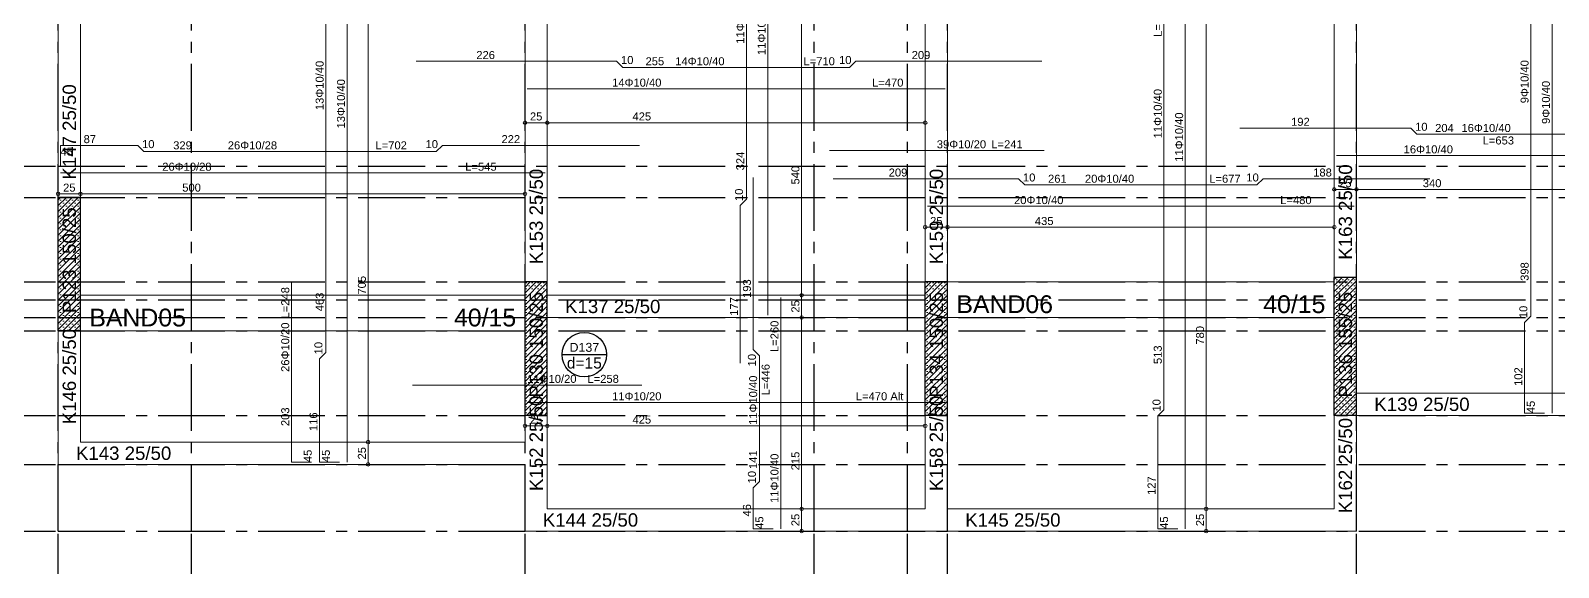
# Model space of a CAD drawing. Header units: millimetres. Extents: x 2232 to 85269, y -3593 to 5869.
# Drawn here: x 50374 to 52092, y 2892 to 3495 of the extents above; entities that cross this region are included whole.
import ezdxf

# ---------------------------------------------------------------- set-up
doc = ezdxf.new("R2010")
doc.units = ezdxf.units.MM
doc.linetypes.add('CENTER2', pattern=[112.5, 75, -12.5, 12.5, -12.5])
doc.linetypes.add('DASHDOT2', pattern=[12.7, 6.35, -3.175, 0, -3.175])
doc.layers.add('aks', color=251, linetype='DASHDOT2', lineweight=35)
for name, color, linetype in [('Donatı Topl. Uzun. Yazısı', 7, 'Continuous'), ('Donatı Uz. Yazısı', 7, 'Continuous'), ('Donatı Yazısı', 7, 'Continuous'), ('Donatı Çizgisi', 7, 'Continuous'), ('Döşeme', 7, 'Continuous'), ('Kiriş', 7, 'Continuous'), ('Panel', 7, 'Continuous'), ('Standart', 7, 'Continuous'), ('Ölçülendirme', 7, 'Continuous')]:
    doc.layers.add(name, color=color, linetype=linetype)
doc.styles.add('arial_1_18', font='arial.ttf', dxfattribs={"height": 0.2})
pattern_1 = [(45, (0, 0), (-3.314563, 3.314563), []), (45, (3.3146, 0), (-3.314563, 3.314563), [0, -4.6875])]

# ---------------------------------------------------------------- blocks, each defined once
blk = doc.blocks.new('IDE382Entity2834')
at = {"layer": 'Kiriş', "color": 4, "linetype": 'Continuous', "lineweight": 5}
blk.add_lwpolyline([(1460, 285), (1460, 760)], dxfattribs=at)
blk = doc.blocks.new('IDE382Entity2835')
at = {"layer": 'Kiriş', "color": 4, "linetype": 'Continuous', "lineweight": 5}
blk.add_lwpolyline([(1435, 285), (1435, 760)], dxfattribs=at)
blk = doc.blocks.new('IDE382Entity2836')
at = {"layer": 'Kiriş', "color": 159, "linetype": 'Continuous', "lineweight": 5, "style": 'arial_1_18'}
blk.add_text('K163 25/50', height=15, rotation=90, dxfattribs=at).set_placement((1455, 305))
blk = doc.blocks.new('IDE382Entity2837')
at = {"layer": 'Kiriş', "color": 4, "linetype": 'Continuous', "lineweight": 5}
blk.add_lwpolyline([(1000, 280), (1000, 805)], dxfattribs=at)
blk = doc.blocks.new('IDE382Entity2838')
at = {"layer": 'Kiriş', "color": 4, "linetype": 'Continuous', "lineweight": 5}
blk.add_lwpolyline([(975, 280), (975, 805)], dxfattribs=at)
blk = doc.blocks.new('IDE382Entity2839')
at = {"layer": 'Kiriş', "color": 159, "linetype": 'Continuous', "lineweight": 5, "style": 'arial_1_18'}
blk.add_text('K159 25/50', height=15, rotation=90, dxfattribs=at).set_placement((995, 300))
blk = doc.blocks.new('IDE382Entity2849')
at = {"layer": 'Kiriş', "color": 4, "linetype": 'Continuous', "lineweight": 5}
blk.add_lwpolyline([(550, 280), (550, 805)], dxfattribs=at)
blk = doc.blocks.new('IDE382Entity2850')
at = {"layer": 'Kiriş', "color": 4, "linetype": 'Continuous', "lineweight": 5}
blk.add_lwpolyline([(525, 280), (525, 805)], dxfattribs=at)
blk = doc.blocks.new('IDE382Entity2851')
at = {"layer": 'Kiriş', "color": 159, "linetype": 'Continuous', "lineweight": 5, "style": 'arial_1_18'}
blk.add_text('K153 25/50', height=15, rotation=90, dxfattribs=at).set_placement((545, 300))
blk = doc.blocks.new('IDE382Entity2880')
at = {"layer": 'Kiriş', "color": 4, "linetype": 'Continuous', "lineweight": 5}
blk.add_lwpolyline([(0, 75), (525, 75)], dxfattribs=at)
blk = doc.blocks.new('IDE382Entity2881')
at = {"layer": 'Kiriş', "color": 4, "linetype": 'Continuous', "lineweight": 5}
blk.add_lwpolyline([(25, 100), (525, 100)], dxfattribs=at)
blk = doc.blocks.new('IDE382Entity2882')
at = {"layer": 'Kiriş', "color": 159, "linetype": 'Continuous', "lineweight": 5, "style": 'arial_1_18'}
blk.add_text('K143 25/50', height=15, dxfattribs=at).set_placement((20, 80))
blk = doc.blocks.new('IDE382Entity2883')
at = {"layer": 'Kiriş', "color": 4, "linetype": 'Continuous', "lineweight": 5}
blk.add_lwpolyline([(1000, 0), (1460, 0)], dxfattribs=at)
blk = doc.blocks.new('IDE382Entity2884')
at = {"layer": 'Kiriş', "color": 4, "linetype": 'Continuous', "lineweight": 5}
blk.add_lwpolyline([(1000, 25), (1435, 25)], dxfattribs=at)
blk = doc.blocks.new('IDE382Entity2885')
at = {"layer": 'Kiriş', "color": 159, "linetype": 'Continuous', "lineweight": 5, "style": 'arial_1_18'}
blk.add_text('K145 25/50', height=15, dxfattribs=at).set_placement((1020, 5))
blk = doc.blocks.new('IDE382Entity2886')
at = {"layer": 'Kiriş', "color": 4, "linetype": 'Continuous', "lineweight": 5}
blk.add_lwpolyline([(525, 0), (1000, 0)], dxfattribs=at)
blk = doc.blocks.new('IDE382Entity2887')
at = {"layer": 'Kiriş', "color": 4, "linetype": 'Continuous', "lineweight": 5}
blk.add_lwpolyline([(550, 25), (975, 25)], dxfattribs=at)
blk = doc.blocks.new('IDE382Entity2888')
at = {"layer": 'Kiriş', "color": 159, "linetype": 'Continuous', "lineweight": 5, "style": 'arial_1_18'}
blk.add_text('K144 25/50', height=15, dxfattribs=at).set_placement((545, 5))
blk = doc.blocks.new('IDE382Entity2898')
at = {"layer": 'Kiriş', "color": 4, "linetype": 'Continuous', "lineweight": 5}
blk.add_lwpolyline([(1460, 130), (1800, 130)], dxfattribs=at)
blk = doc.blocks.new('IDE382Entity2899')
at = {"layer": 'Kiriş', "color": 4, "linetype": 'Continuous', "lineweight": 5}
blk.add_lwpolyline([(1460, 155), (1800, 155)], dxfattribs=at)
blk = doc.blocks.new('IDE382Entity2900')
at = {"layer": 'Kiriş', "color": 159, "linetype": 'Continuous', "lineweight": 5, "style": 'arial_1_18'}
blk.add_text('K139 25/50', height=15, dxfattribs=at).set_placement((1480, 135))
blk = doc.blocks.new('IDE382Entity2935')
at = {"layer": 'Kiriş', "color": 4, "linetype": 'Continuous', "lineweight": 5}
blk.add_lwpolyline([(1460, 0), (1460, 130)], dxfattribs=at)
blk = doc.blocks.new('IDE382Entity2936')
at = {"layer": 'Kiriş', "color": 4, "linetype": 'Continuous', "lineweight": 5}
blk.add_lwpolyline([(1435, 25), (1435, 130)], dxfattribs=at)
blk = doc.blocks.new('IDE382Entity2937')
at = {"layer": 'Kiriş', "color": 159, "linetype": 'Continuous', "lineweight": 5, "style": 'arial_1_18'}
blk.add_text('K162 25/50', height=15, rotation=90, dxfattribs=at).set_placement((1455, 20))
blk = doc.blocks.new('IDE382Entity2938')
at = {"layer": 'Kiriş', "color": 4, "linetype": 'Continuous', "lineweight": 5}
blk.add_lwpolyline([(1000, 25), (1000, 130)], dxfattribs=at)
blk = doc.blocks.new('IDE382Entity2939')
at = {"layer": 'Kiriş', "color": 4, "linetype": 'Continuous', "lineweight": 5}
blk.add_lwpolyline([(975, 25), (975, 130)], dxfattribs=at)
blk = doc.blocks.new('IDE382Entity2940')
at = {"layer": 'Kiriş', "color": 159, "linetype": 'Continuous', "lineweight": 5, "style": 'arial_1_18'}
blk.add_text('K158 25/50', height=15, rotation=90, dxfattribs=at).set_placement((995, 45))
blk = doc.blocks.new('IDE382Entity2941')
at = {"layer": 'Kiriş', "color": 4, "linetype": 'Continuous', "lineweight": 5}
blk.add_lwpolyline([(550, 25), (550, 130)], dxfattribs=at)
blk = doc.blocks.new('IDE382Entity2942')
at = {"layer": 'Kiriş', "color": 4, "linetype": 'Continuous', "lineweight": 5}
blk.add_lwpolyline([(525, 0), (525, 75)], dxfattribs=at)
blk = doc.blocks.new('IDE382Entity2943')
at = {"layer": 'Kiriş', "color": 4, "linetype": 'Continuous', "lineweight": 5}
blk.add_lwpolyline([(525, 100), (525, 130)], dxfattribs=at)
blk = doc.blocks.new('IDE382Entity2944')
at = {"layer": 'Kiriş', "color": 159, "linetype": 'Continuous', "lineweight": 5, "style": 'arial_1_18'}
blk.add_text('K152 25/50', height=15, rotation=90, dxfattribs=at).set_placement((545, 45))
blk = doc.blocks.new('IDE382Entity2945')
at = {"layer": 'Kiriş', "color": 4, "linetype": 'Continuous', "lineweight": 5}
blk.add_lwpolyline([(25, 100), (25, 225)], dxfattribs=at)
blk = doc.blocks.new('IDE382Entity2946')
at = {"layer": 'Kiriş', "color": 4, "linetype": 'Continuous', "lineweight": 5}
blk.add_lwpolyline([(0, 75), (0, 225)], dxfattribs=at)
blk = doc.blocks.new('IDE382Entity2947')
at = {"layer": 'Kiriş', "color": 159, "linetype": 'Continuous', "lineweight": 5, "style": 'arial_1_18'}
blk.add_text('K146 25/50', height=15, rotation=90, dxfattribs=at).set_placement((20, 120))
blk = doc.blocks.new('IDE382Entity2948')
at = {"layer": 'Kiriş', "color": 4, "linetype": 'Continuous', "lineweight": 5}
blk.add_lwpolyline([(25, 375), (25, 805)], dxfattribs=at)
blk = doc.blocks.new('IDE382Entity2949')
at = {"layer": 'Kiriş', "color": 4, "linetype": 'Continuous', "lineweight": 5}
blk.add_lwpolyline([(0, 375), (0, 805)], dxfattribs=at)
blk = doc.blocks.new('IDE382Entity2950')
at = {"layer": 'Kiriş', "color": 159, "linetype": 'Continuous', "lineweight": 5, "style": 'arial_1_18'}
blk.add_text('K147 25/50', height=15, rotation=90, dxfattribs=at).set_placement((20, 395))
blk = doc.blocks.new('IDE382Entity3128')
at = {"layer": 'Panel', "linetype": 'Continuous', "lineweight": 5}
h = blk.add_hatch(dxfattribs=at)
h.set_pattern_fill('SACNCR', color=163, scale=50, style=0)
h.set_pattern_definition(pattern_1)
h.paths.add_polyline_path([(1435, 130), (1435, 285), (1460, 285), (1460, 130)])
blk = doc.blocks.new('IDE382Entity3129')
at = {"layer": 'Panel', "color": 164, "linetype": 'Continuous', "lineweight": -3}
blk.add_lwpolyline([(1460, 130), (1435, 130)], dxfattribs=at)
blk = doc.blocks.new('IDE382Entity3130')
at = {"layer": 'Panel', "color": 164, "linetype": 'Continuous', "lineweight": -3}
blk.add_lwpolyline([(1460, 130), (1460, 285)], dxfattribs=at)
blk = doc.blocks.new('IDE382Entity3131')
at = {"layer": 'Panel', "color": 164, "linetype": 'Continuous', "lineweight": -3}
blk.add_lwpolyline([(1460, 285), (1435, 285)], dxfattribs=at)
blk = doc.blocks.new('IDE382Entity3132')
at = {"layer": 'Panel', "color": 164, "linetype": 'Continuous', "lineweight": -3}
blk.add_lwpolyline([(1435, 130), (1435, 285)], dxfattribs=at)
blk = doc.blocks.new('IDE382Entity3133')
at = {"layer": 'Panel', "color": 159, "linetype": 'Continuous', "lineweight": -3, "style": 'arial_1_18'}
blk.add_text('P136 155/25', height=15, rotation=90, dxfattribs=at).set_placement((1455, 150))
blk = doc.blocks.new('IDE382Entity3134')
at = {"layer": 'Panel', "linetype": 'Continuous', "lineweight": 5}
h = blk.add_hatch(dxfattribs=at)
h.set_pattern_fill('SACNCR', color=163, scale=50, style=0)
h.set_pattern_definition(pattern_1)
h.paths.add_polyline_path([(975, 130), (975, 280), (1000, 280), (1000, 130)])
blk = doc.blocks.new('IDE382Entity3135')
at = {"layer": 'Panel', "color": 164, "linetype": 'Continuous', "lineweight": -3}
blk.add_lwpolyline([(1000, 130), (975, 130)], dxfattribs=at)
blk = doc.blocks.new('IDE382Entity3136')
at = {"layer": 'Panel', "color": 164, "linetype": 'Continuous', "lineweight": -3}
blk.add_lwpolyline([(1000, 130), (1000, 280)], dxfattribs=at)
blk = doc.blocks.new('IDE382Entity3137')
at = {"layer": 'Panel', "color": 164, "linetype": 'Continuous', "lineweight": -3}
blk.add_lwpolyline([(1000, 280), (975, 280)], dxfattribs=at)
blk = doc.blocks.new('IDE382Entity3138')
at = {"layer": 'Panel', "color": 164, "linetype": 'Continuous', "lineweight": -3}
blk.add_lwpolyline([(975, 130), (975, 280)], dxfattribs=at)
blk = doc.blocks.new('IDE382Entity3139')
at = {"layer": 'Panel', "color": 159, "linetype": 'Continuous', "lineweight": -3, "style": 'arial_1_18'}
blk.add_text('P134 150/25', height=15, rotation=90, dxfattribs=at).set_placement((995, 150))
blk = doc.blocks.new('IDE382Entity3140')
at = {"layer": 'Panel', "linetype": 'Continuous', "lineweight": 5}
h = blk.add_hatch(dxfattribs=at)
h.set_pattern_fill('SACNCR', color=163, scale=50, style=0)
h.set_pattern_definition(pattern_1)
h.paths.add_polyline_path([(525, 130), (525, 280), (550, 280), (550, 130)])
blk = doc.blocks.new('IDE382Entity3141')
at = {"layer": 'Panel', "color": 164, "linetype": 'Continuous', "lineweight": -3}
blk.add_lwpolyline([(550, 130), (525, 130)], dxfattribs=at)
blk = doc.blocks.new('IDE382Entity3142')
at = {"layer": 'Panel', "color": 164, "linetype": 'Continuous', "lineweight": -3}
blk.add_lwpolyline([(550, 130), (550, 280)], dxfattribs=at)
blk = doc.blocks.new('IDE382Entity3143')
at = {"layer": 'Panel', "color": 164, "linetype": 'Continuous', "lineweight": -3}
blk.add_lwpolyline([(550, 280), (525, 280)], dxfattribs=at)
blk = doc.blocks.new('IDE382Entity3144')
at = {"layer": 'Panel', "color": 164, "linetype": 'Continuous', "lineweight": -3}
blk.add_lwpolyline([(525, 130), (525, 280)], dxfattribs=at)
blk = doc.blocks.new('IDE382Entity3145')
at = {"layer": 'Panel', "color": 159, "linetype": 'Continuous', "lineweight": -3, "style": 'arial_1_18'}
blk.add_text('P130 150/25', height=15, rotation=90, dxfattribs=at).set_placement((545, 150))
blk = doc.blocks.new('IDE382Entity3146')
at = {"layer": 'Panel', "linetype": 'Continuous', "lineweight": 5}
h = blk.add_hatch(dxfattribs=at)
h.set_pattern_fill('SACNCR', color=163, scale=50, style=0)
h.set_pattern_definition(pattern_1)
h.paths.add_polyline_path([(0, 225), (0, 375), (25, 375), (25, 225)])
blk = doc.blocks.new('IDE382Entity3147')
at = {"layer": 'Panel', "color": 164, "linetype": 'Continuous', "lineweight": -3}
blk.add_lwpolyline([(25, 225), (0, 225)], dxfattribs=at)
blk = doc.blocks.new('IDE382Entity3148')
at = {"layer": 'Panel', "color": 164, "linetype": 'Continuous', "lineweight": -3}
blk.add_lwpolyline([(25, 225), (25, 375)], dxfattribs=at)
blk = doc.blocks.new('IDE382Entity3149')
at = {"layer": 'Panel', "color": 164, "linetype": 'Continuous', "lineweight": -3}
blk.add_lwpolyline([(25, 375), (0, 375)], dxfattribs=at)
blk = doc.blocks.new('IDE382Entity3150')
at = {"layer": 'Panel', "color": 164, "linetype": 'Continuous', "lineweight": -3}
blk.add_lwpolyline([(0, 225), (0, 375)], dxfattribs=at)
blk = doc.blocks.new('IDE382Entity3151')
at = {"layer": 'Panel', "color": 159, "linetype": 'Continuous', "lineweight": -3, "style": 'arial_1_18'}
blk.add_text('P123 150/25', height=15, rotation=90, dxfattribs=at).set_placement((20, 245))
blk = doc.blocks.new('IDE382Entity3257')
at = {"layer": 'aks', "color": 251, "linetype": 'CENTER2', "lineweight": -3}
blk.add_lwpolyline([(-528, 0), (0, 0)], dxfattribs=at)
blk = doc.blocks.new('IDE382Entity3259')
at = {"layer": 'aks', "color": 251, "linetype": 'CENTER2', "lineweight": -3}
blk.add_lwpolyline([(0, 0), (3260, 0)], dxfattribs=at)
blk = doc.blocks.new('IDE382Entity3264')
at = {"layer": 'aks', "color": 251, "linetype": 'CENTER2', "lineweight": -3}
blk.add_lwpolyline([(-528, 75), (0, 75)], dxfattribs=at)
blk = doc.blocks.new('IDE382Entity3266')
at = {"layer": 'aks', "color": 251, "linetype": 'CENTER2', "lineweight": -3}
blk.add_lwpolyline([(0, 75), (3260, 75)], dxfattribs=at)
blk = doc.blocks.new('IDE382Entity3271')
at = {"layer": 'aks', "color": 251, "linetype": 'CENTER2', "lineweight": -3}
blk.add_lwpolyline([(-528, 130), (0, 130)], dxfattribs=at)
blk = doc.blocks.new('IDE382Entity3273')
at = {"layer": 'aks', "color": 251, "linetype": 'CENTER2', "lineweight": -3}
blk.add_lwpolyline([(0, 130), (3260, 130)], dxfattribs=at)
blk = doc.blocks.new('IDE382Entity3278')
at = {"layer": 'aks', "color": 251, "linetype": 'CENTER2', "lineweight": -3}
blk.add_lwpolyline([(-528, 225), (0, 225)], dxfattribs=at)
blk = doc.blocks.new('IDE382Entity3280')
at = {"layer": 'aks', "color": 251, "linetype": 'CENTER2', "lineweight": -3}
blk.add_lwpolyline([(0, 225), (3260, 225)], dxfattribs=at)
blk = doc.blocks.new('IDE382Entity3285')
at = {"layer": 'aks', "color": 251, "linetype": 'CENTER2', "lineweight": -3}
blk.add_lwpolyline([(-528, 375), (0, 375)], dxfattribs=at)
blk = doc.blocks.new('IDE382Entity3287')
at = {"layer": 'aks', "color": 251, "linetype": 'CENTER2', "lineweight": -3}
blk.add_lwpolyline([(0, 375), (3260, 375)], dxfattribs=at)
blk = doc.blocks.new('IDE382Entity3292')
at = {"layer": 'aks', "color": 251, "linetype": 'CENTER2', "lineweight": -3}
blk.add_lwpolyline([(-528, 240), (0, 240)], dxfattribs=at)
blk = doc.blocks.new('IDE382Entity3294')
at = {"layer": 'aks', "color": 251, "linetype": 'CENTER2', "lineweight": -3}
blk.add_lwpolyline([(0, 240), (3260, 240)], dxfattribs=at)
blk = doc.blocks.new('IDE382Entity3299')
at = {"layer": 'aks', "color": 251, "linetype": 'CENTER2', "lineweight": -3}
blk.add_lwpolyline([(-528, 280), (0, 280)], dxfattribs=at)
blk = doc.blocks.new('IDE382Entity3301')
at = {"layer": 'aks', "color": 251, "linetype": 'CENTER2', "lineweight": -3}
blk.add_lwpolyline([(0, 280), (3260, 280)], dxfattribs=at)
blk = doc.blocks.new('IDE382Entity3306')
at = {"layer": 'aks', "color": 251, "linetype": 'CENTER2', "lineweight": -3}
blk.add_lwpolyline([(-528, 260), (0, 260)], dxfattribs=at)
blk = doc.blocks.new('IDE382Entity3308')
at = {"layer": 'aks', "color": 251, "linetype": 'CENTER2', "lineweight": -3}
blk.add_lwpolyline([(0, 260), (3260, 260)], dxfattribs=at)
blk = doc.blocks.new('IDE382Entity3313')
at = {"layer": 'aks', "color": 251, "linetype": 'CENTER2', "lineweight": -3}
blk.add_lwpolyline([(-528, 410), (0, 410)], dxfattribs=at)
blk = doc.blocks.new('IDE382Entity3315')
at = {"layer": 'aks', "color": 251, "linetype": 'CENTER2', "lineweight": -3}
blk.add_lwpolyline([(0, 410), (3260, 410)], dxfattribs=at)
blk = doc.blocks.new('IDE382Entity3334')
at = {"layer": 'aks', "color": 251, "linetype": 'CENTER2', "lineweight": -3}
blk.add_lwpolyline([(150, -528), (150, 0)], dxfattribs=at)
blk = doc.blocks.new('IDE382Entity3336')
at = {"layer": 'aks', "color": 251, "linetype": 'CENTER2', "lineweight": -3}
blk.add_lwpolyline([(150, 0), (150, 2330)], dxfattribs=at)
blk = doc.blocks.new('IDE382Entity3341')
at = {"layer": 'aks', "color": 251, "linetype": 'CENTER2', "lineweight": -3}
blk.add_lwpolyline([(0, -528), (0, 0)], dxfattribs=at)
blk = doc.blocks.new('IDE382Entity3343')
at = {"layer": 'aks', "color": 251, "linetype": 'CENTER2', "lineweight": -3}
blk.add_lwpolyline([(0, 0), (0, 2330)], dxfattribs=at)
blk = doc.blocks.new('IDE382Entity3404')
at = {"layer": 'aks', "color": 251, "linetype": 'CENTER2', "lineweight": -3}
blk.add_lwpolyline([(525, -528), (525, 0)], dxfattribs=at)
blk = doc.blocks.new('IDE382Entity3406')
at = {"layer": 'aks', "color": 251, "linetype": 'CENTER2', "lineweight": -3}
blk.add_lwpolyline([(525, 0), (525, 2330)], dxfattribs=at)
blk = doc.blocks.new('IDE382Entity3411')
at = {"layer": 'aks', "color": 251, "linetype": 'CENTER2', "lineweight": -3}
blk.add_lwpolyline([(1000, -528), (1000, 0)], dxfattribs=at)
blk = doc.blocks.new('IDE382Entity3413')
at = {"layer": 'aks', "color": 251, "linetype": 'CENTER2', "lineweight": -3}
blk.add_lwpolyline([(1000, 0), (1000, 2330)], dxfattribs=at)
blk = doc.blocks.new('IDE382Entity3418')
at = {"layer": 'aks', "color": 251, "linetype": 'CENTER2', "lineweight": -3}
blk.add_lwpolyline([(850, -528), (850, 0)], dxfattribs=at)
blk = doc.blocks.new('IDE382Entity3420')
at = {"layer": 'aks', "color": 251, "linetype": 'CENTER2', "lineweight": -3}
blk.add_lwpolyline([(850, 0), (850, 2330)], dxfattribs=at)
blk = doc.blocks.new('IDE382Entity3425')
at = {"layer": 'aks', "color": 251, "linetype": 'CENTER2', "lineweight": -3}
blk.add_lwpolyline([(1460, -528), (1460, 0)], dxfattribs=at)
blk = doc.blocks.new('IDE382Entity3427')
at = {"layer": 'aks', "color": 251, "linetype": 'CENTER2', "lineweight": -3}
blk.add_lwpolyline([(1460, 0), (1460, 2330)], dxfattribs=at)
blk = doc.blocks.new('IDE382Entity3474')
at = {"layer": 'aks', "color": 251, "linetype": 'CENTER2', "lineweight": -3}
blk.add_lwpolyline([(955, -528), (955, 0)], dxfattribs=at)
blk = doc.blocks.new('IDE382Entity3476')
at = {"layer": 'aks', "color": 251, "linetype": 'CENTER2', "lineweight": -3}
blk.add_lwpolyline([(955, 0), (955, 2330)], dxfattribs=at)
blk = doc.blocks.new('IDE382Entity3482')
at = {"layer": 'Kiriş', "color": 4, "linetype": 'Continuous', "lineweight": 5}
blk.add_lwpolyline([(550, 240), (975, 240)], dxfattribs=at)
blk = doc.blocks.new('IDE382Entity3483')
at = {"layer": 'Kiriş', "color": 4, "linetype": 'Continuous', "lineweight": 5}
blk.add_lwpolyline([(550, 265), (975, 265)], dxfattribs=at)
blk = doc.blocks.new('IDE382Entity3484')
at = {"layer": 'Kiriş', "color": 159, "linetype": 'Continuous', "lineweight": 5, "style": 'arial_1_18'}
blk.add_text('K137 25/50', height=15, dxfattribs=at).set_placement((570, 245))
blk = doc.blocks.new('IDE382Entity3485')
at = {"layer": 'Döşeme', "color": 117, "linetype": 'Continuous', "lineweight": -3}
blk.add_lwpolyline([(566.7, 198.3), (616.7, 198.3)], dxfattribs=at)
blk.add_circle((591.7, 198.3), 25, dxfattribs=at)
at = {"layer": 'Döşeme', "color": 178, "linetype": 'Continuous', "lineweight": -3, "style": 'arial_1_18'}
blk.add_text('D137', height=10, dxfattribs=at).set_placement((575, 201.5))
at = {"layer": 'Döşeme', "color": 164, "linetype": 'Continuous', "lineweight": -3, "style": 'arial_1_18'}
blk.add_text('d=15', height=12.5, dxfattribs=at).set_placement((572, 182.7))
blk = doc.blocks.new('IDE382Entity3547')
at = {"layer": 'Kiriş', "color": 231, "linetype": 'Continuous', "lineweight": 5}
blk.add_lwpolyline([(975, 280), (1000, 280)], dxfattribs=at)
blk = doc.blocks.new('IDE382Entity3548')
at = {"layer": 'Kiriş', "color": 231, "linetype": 'Continuous', "lineweight": 5}
blk.add_lwpolyline([(1000, 280), (1435, 280)], dxfattribs=at)
blk = doc.blocks.new('IDE382Entity3549')
at = {"layer": 'Kiriş', "color": 231, "linetype": 'Continuous', "lineweight": 5}
blk.add_lwpolyline([(1000, 240), (1435, 240)], dxfattribs=at)
blk = doc.blocks.new('IDE382Entity3550')
at = {"layer": 'Kiriş', "color": 231, "linetype": 'Continuous', "lineweight": 5}
blk.add_lwpolyline([(975, 240), (975, 265)], dxfattribs=at)
blk = doc.blocks.new('IDE382Entity3551')
at = {"layer": 'Kiriş', "color": 231, "linetype": 'Continuous', "lineweight": 5}
blk.add_lwpolyline([(975, 265), (975, 280)], dxfattribs=at)
blk = doc.blocks.new('IDE382Entity3552')
at = {"layer": 'Kiriş', "color": 231, "linetype": 'Continuous', "lineweight": 5}
blk.add_lwpolyline([(1460, 240), (1460, 280)], dxfattribs=at)
blk = doc.blocks.new('IDE382Entity3553')
at = {"layer": 'Kiriş', "color": 166, "linetype": 'Continuous', "lineweight": 5, "style": 'arial_1_18'}
blk.add_text('BAND06', height=20, dxfattribs=at).set_placement((1010, 245))
blk = doc.blocks.new('IDE382Entity3554')
at = {"layer": 'Kiriş', "color": 166, "linetype": 'Continuous', "lineweight": 5, "style": 'arial_1_18'}
blk.add_text('40/15', height=20, dxfattribs=at).set_placement((1355.1, 245))
blk = doc.blocks.new('IDE382Entity3573')
at = {"layer": 'Kiriş', "color": 231, "linetype": 'Continuous', "lineweight": 5}
blk.add_lwpolyline([(25, 265), (525, 265)], dxfattribs=at)
blk = doc.blocks.new('IDE382Entity3574')
at = {"layer": 'Kiriş', "color": 231, "linetype": 'Continuous', "lineweight": 5}
blk.add_lwpolyline([(0, 225), (25, 225)], dxfattribs=at)
blk = doc.blocks.new('IDE382Entity3575')
at = {"layer": 'Kiriş', "color": 231, "linetype": 'Continuous', "lineweight": 5}
blk.add_lwpolyline([(25, 225), (525, 225)], dxfattribs=at)
blk = doc.blocks.new('IDE382Entity3576')
at = {"layer": 'Kiriş', "color": 231, "linetype": 'Continuous', "lineweight": 5}
blk.add_lwpolyline([(0, 225), (0, 265)], dxfattribs=at)
blk = doc.blocks.new('IDE382Entity3577')
at = {"layer": 'Kiriş', "color": 231, "linetype": 'Continuous', "lineweight": 5}
blk.add_lwpolyline([(550, 225), (550, 240)], dxfattribs=at)
blk = doc.blocks.new('IDE382Entity3578')
at = {"layer": 'Kiriş', "color": 231, "linetype": 'Continuous', "lineweight": 5}
blk.add_lwpolyline([(550, 240), (550, 265)], dxfattribs=at)
blk = doc.blocks.new('IDE382Entity3579')
at = {"layer": 'Kiriş', "color": 166, "linetype": 'Continuous', "lineweight": 5, "style": 'arial_1_18'}
blk.add_text('BAND05', height=20, dxfattribs=at).set_placement((35, 230))
blk = doc.blocks.new('IDE382Entity3580')
at = {"layer": 'Kiriş', "color": 166, "linetype": 'Continuous', "lineweight": 5, "style": 'arial_1_18'}
blk.add_text('40/15', height=20, dxfattribs=at).set_placement((445.1, 230))
blk = doc.blocks.new('IDE382Entity3859')
at = {"layer": 'Donatı Çizgisi', "color": 5, "linetype": 'Continuous', "lineweight": 5}
for points in [[(325, 77.5), (325, 827.5)], [(798, 242.5), (798, 827.5)], [(1267.5, 2.5), (1267.5, 827.5)], [(1680, 132.5), (1680, 782.5)], [(774, 373), (774, 697)], [(301, 200.7), (301, 664)], [(1243.5, 136.4), (1243.5, 649)], [(1656, 241.4), (1656, 639)], [(402.5, 528), (628, 528)], [(628, 528), (635, 521)], [(635, 521), (890, 521)], [(890, 521), (897, 528)], [(897, 528), (1106.3, 528)], [(527.5, 497), (997.5, 497)], [(1328.8, 453), (1521, 453)], [(1521, 453), (1528, 446)], [(2.5, 411), (2.5, 433.5)], [(2.5, 433.5), (89.4, 433.5)], [(89.4, 433.5), (96.4, 426.5)], [(425, 426.5), (432, 433.5)], [(432, 433.5), (653.8, 433.5)], [(1528, 446), (1732, 446)], [(96.4, 426.5), (425, 426.5)], [(867.3, 427.7), (1108.8, 427.7)], [(1437.5, 422), (1822.5, 422)], [(2.5, 402.5), (547.5, 402.5)], [(781.5, 204), (781.5, 397.5)], [(871.3, 396), (1080, 396)], [(1080, 396), (1087, 389)], [(1348, 389), (1355, 396)], [(1355, 396), (1542.5, 396)], [(1087, 389), (1348, 389)], [(767, 366), (774, 373)], [(767, 188.8), (767, 366)], [(977.5, 365), (1457.5, 365)], [(262.3, 77.5), (262.3, 280.2)], [(812.5, 2.5), (812.5, 262.5)], [(1649, 234.4), (1656, 241.4)], [(1649, 132.5), (1649, 234.4)], [(294, 193.7), (301, 200.7)], [(294, 77.5), (294, 193.7)], [(788.5, 197), (781.5, 204)], [(788.5, 55.7), (788.5, 197)], [(398.5, 164.1), (656.3, 164.1)], [(527.5, 144.5), (997.5, 144.5)], [(1236.5, 129.4), (1243.5, 136.4)], [(1236.5, 2.5), (1236.5, 129.4)], [(1671.5, 132.5), (1649, 132.5)], [(284.8, 77.5), (262.3, 77.5)], [(316.5, 77.5), (294, 77.5)], [(781.5, 48.7), (788.5, 55.7)], [(781.5, 2.5), (781.5, 48.7)], [(804, 2.5), (781.5, 2.5)], [(1259, 2.5), (1236.5, 2.5)]]:
    blk.add_lwpolyline(points, dxfattribs=at)
at = {"layer": 'Donatı Topl. Uzun. Yazısı', "color": 1, "linetype": 'Continuous', "lineweight": 5, "style": 'arial_1_18'}
for s, p in [('L=1043', (1241, 555.4)), ('L=248', (259.8, 238.9)), ('L=260', (810, 201.2)), ('L=446', (800, 152.5))]:
    blk.add_text(s, height=9, rotation=90, dxfattribs=at).set_placement(p)
for s, p in [('L=710', (838.1, 523.5)), ('L=470', (915.2, 499.5)), ('L=702', (356.8, 429)), ('L=241', (1049.3, 430.2)), ('L=653', (1601.8, 434.5)), ('L=545', (457.7, 405)), ('L=677', (1294.4, 391.5)), ('L=480', (1374.2, 367.5)), ('L=258', (595.2, 166.6)), ('L=470 Alt', (897, 147))]:
    blk.add_text(s, height=9, dxfattribs=at).set_placement(p)
at = {"layer": 'Donatı Uz. Yazısı', "color": 5, "linetype": 'Continuous', "lineweight": 5, "style": 'arial_1_18'}
for s, p in [('226', (470.2, 530.5)), ('10', (632.9, 524.9)), ('255', (660.5, 523.5)), ('10', (878.1, 524.9)), ('209', (959.8, 530.5)), ('192', (1386.4, 455.5)), ('10', (1525.9, 449.9)), ('204', (1548.4, 448.5)), ('45', (2.5, 422)), ('87', (28.6, 436)), ('10', (94.3, 430.4)), ('329', (129.3, 429)), ('10', (413.1, 430.4)), ('222', (498.5, 436)), ('209', (933.9, 398.5)), ('10', (1084.9, 392.9)), ('261', (1113.1, 391.5)), ('10', (1336.1, 392.9)), ('188', (1411.3, 398.5))]:
    blk.add_text(s, height=9, dxfattribs=at).set_placement(p)
for s, p in [('324', (771.5, 405.4)), ('10', (770.1, 370.9)), ('398', (1653.5, 281.2)), ('193', (779, 262)), ('463', (298.5, 247)), ('177', (764.5, 241.9)), ('10', (1652.1, 239.3)), ('10', (297.1, 198.6)), ('513', (1241, 187.7)), ('10', (784.6, 185.1)), ('102', (1646.5, 163.1)), ('203', (259.8, 118)), ('10', (1239.6, 134.3)), ('45', (1660.5, 132.5)), ('116', (291.5, 112.4)), ('45', (285.1, 77.5)), ('45', (305.5, 77.5)), ('141', (786, 69.8)), ('10', (784.6, 53.6)), ('127', (1234, 40.6)), ('46', (779, 16.4)), ('45', (793, 2.5)), ('45', (1248, 2.5))]:
    blk.add_text(s, height=9, rotation=90, dxfattribs=at).set_placement(p)
at = {"layer": 'Donatı Yazısı', "color": 5, "linetype": 'Continuous', "lineweight": 5, "style": 'arial_1_18'}
for s, p in [('11Φ10/40', (771.5, 547.6)), ('11Φ10/40', (795.5, 535)), ('13Φ10/40', (298.5, 473.1)), ('9Φ10/40', (1653.5, 480.8)), ('13Φ10/40', (322.5, 452.5)), ('9Φ10/40', (1677.5, 457.5)), ('11Φ10/40', (1241, 441.4)), ('11Φ10/40', (1265, 415)), ('26Φ10/20', (259.8, 178.9)), ('11Φ10/40', (786, 119.3)), ('11Φ10/40', (810, 31.6))]:
    blk.add_text(s, height=9, rotation=90, dxfattribs=at).set_placement(p)
for s, p in [('14Φ10/40', (693.9, 523.5)), ('14Φ10/40', (622.9, 499.5)), ('16Φ10/40', (1578, 448.5)), ('26Φ10/28', (190.7, 429)), ('39Φ10/20', (988, 430.2)), ('16Φ10/40', (1513, 424.5)), ('26Φ10/28', (117, 405)), ('20Φ10/40', (1154.6, 391.5)), ('20Φ10/40', (1074.9, 367.5)), ('11Φ10/20', (527.4, 166.6)), ('11Φ10/20', (622.9, 147))]:
    blk.add_text(s, height=9, dxfattribs=at).set_placement(p)
blk = doc.blocks.new('IDE382Entity3860')
at = {"layer": 'Ölçülendirme', "color": 1, "linetype": 'Continuous', "lineweight": 5}
for points in [[(348.5, 75), (348.5, 805)], [(836, 240), (836, 805)], [(1291, 0), (1291, 805)], [(525, 459), (975, 459)], [(0, 379), (525, 379)], [(1435, 384), (1800, 384)], [(975, 341.5), (1435, 341.5)], [(836, 0), (836, 240)], [(525, 118.3), (975, 118.3)]]:
    blk.add_lwpolyline(points, dxfattribs=at)
for centre in [(525, 459), (550, 459), (975, 459), (0, 379), (25, 379), (525, 379), (1435, 384), (1460, 384), (975, 341.5), (1000, 341.5), (1435, 341.5), (836, 265), (836, 240), (836, 240), (525, 118.3), (550, 118.3), (975, 118.3), (348.5, 100), (348.5, 75), (836, 25), (1291, 25), (836, 0), (1291, 0)]:
    blk.add_circle(centre, 2, dxfattribs=at)
at = {"layer": 'Ölçülendirme', "color": 1, "linetype": 'Continuous', "lineweight": 5, "style": 'arial_1_18'}
for s, p in [('25', (530.5, 461.5)), ('425', (645.8, 461.5)), ('25', (1440.5, 386.5)), ('340', (1534.5, 386.5)), ('25', (5.5, 381.5)), ('500', (139.5, 381.5)), ('25', (980.5, 344)), ('435', (1098.3, 344)), ('25', (530.5, 120.8)), ('425', (645.8, 120.8))]:
    blk.add_text(s, height=9, dxfattribs=at).set_placement(p)
for s, p in [('540', (833.5, 389.5)), ('705', (346, 265.8)), ('25', (833.5, 245.5)), ('780', (1288.5, 209.5)), ('25', (346, 80.5)), ('215', (833.5, 68.3)), ('25', (833.5, 5.5)), ('25', (1288.5, 5.5))]:
    blk.add_text(s, height=9, rotation=90, dxfattribs=at).set_placement(p)

msp = doc.modelspace()

# ---------------------------------------------------------------- block references
at = {"layer": 'aks'}
for name in ['IDE382Entity3343', 'IDE382Entity3336', 'IDE382Entity3406', 'IDE382Entity3420', 'IDE382Entity3476', 'IDE382Entity3413', 'IDE382Entity3427', 'IDE382Entity3313', 'IDE382Entity3315', 'IDE382Entity3285', 'IDE382Entity3287', 'IDE382Entity3299', 'IDE382Entity3301', 'IDE382Entity3306', 'IDE382Entity3308', 'IDE382Entity3292', 'IDE382Entity3294', 'IDE382Entity3278', 'IDE382Entity3280', 'IDE382Entity3271', 'IDE382Entity3273', 'IDE382Entity3264', 'IDE382Entity3266', 'IDE382Entity3257', 'IDE382Entity3259', 'IDE382Entity3341', 'IDE382Entity3334', 'IDE382Entity3404', 'IDE382Entity3418', 'IDE382Entity3474', 'IDE382Entity3411', 'IDE382Entity3425']:
    msp.add_blockref(name, (50405.2, 2932.9), dxfattribs=at)
at = {"layer": 'Döşeme'}
msp.add_blockref('IDE382Entity3485', (50405.2, 2932.9), dxfattribs=at)
at = {"layer": 'Kiriş'}
for name in ['IDE382Entity2949', 'IDE382Entity2948', 'IDE382Entity2850', 'IDE382Entity2849', 'IDE382Entity2838', 'IDE382Entity2837', 'IDE382Entity2835', 'IDE382Entity2834', 'IDE382Entity2950', 'IDE382Entity2851', 'IDE382Entity2839', 'IDE382Entity2836', 'IDE382Entity3576', 'IDE382Entity3573', 'IDE382Entity3483', 'IDE382Entity3578', 'IDE382Entity3547', 'IDE382Entity3551', 'IDE382Entity3550', 'IDE382Entity3548', 'IDE382Entity3553', 'IDE382Entity3554', 'IDE382Entity3552', 'IDE382Entity3579', 'IDE382Entity3580', 'IDE382Entity3484', 'IDE382Entity3482', 'IDE382Entity3577', 'IDE382Entity3549', 'IDE382Entity2946', 'IDE382Entity3574', 'IDE382Entity2947', 'IDE382Entity2945', 'IDE382Entity3575', 'IDE382Entity2944', 'IDE382Entity2940', 'IDE382Entity2899', 'IDE382Entity2900', 'IDE382Entity2943', 'IDE382Entity2941', 'IDE382Entity2939', 'IDE382Entity2938', 'IDE382Entity2936', 'IDE382Entity2937', 'IDE382Entity2898', 'IDE382Entity2935', 'IDE382Entity2882', 'IDE382Entity2881', 'IDE382Entity2880', 'IDE382Entity2942', 'IDE382Entity2887', 'IDE382Entity2884', 'IDE382Entity2888', 'IDE382Entity2885', 'IDE382Entity2886', 'IDE382Entity2883']:
    msp.add_blockref(name, (50405.2, 2932.9), dxfattribs=at)
at = {"layer": 'Panel'}
for name in ['IDE382Entity3146', 'IDE382Entity3149', 'IDE382Entity3150', 'IDE382Entity3148', 'IDE382Entity3151', 'IDE382Entity3128', 'IDE382Entity3131', 'IDE382Entity3132', 'IDE382Entity3130', 'IDE382Entity3140', 'IDE382Entity3143', 'IDE382Entity3144', 'IDE382Entity3145', 'IDE382Entity3142', 'IDE382Entity3134', 'IDE382Entity3137', 'IDE382Entity3138', 'IDE382Entity3139', 'IDE382Entity3136', 'IDE382Entity3133', 'IDE382Entity3147', 'IDE382Entity3141', 'IDE382Entity3135', 'IDE382Entity3129']:
    msp.add_blockref(name, (50405.2, 2932.9), dxfattribs=at)
at = {"layer": 'Standart'}
for name in ['IDE382Entity3860', 'IDE382Entity3859']:
    msp.add_blockref(name, (50405.2, 2932.9), dxfattribs=at)

doc.saveas('drawing.dxf')
